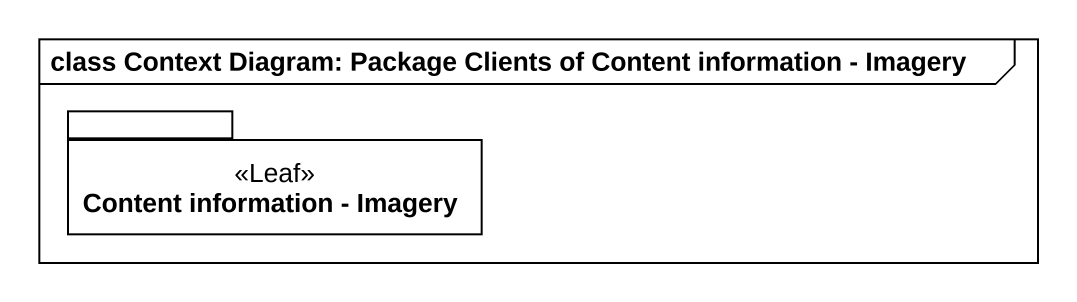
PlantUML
@startuml
mainframe class Context Diagram: Package Clients of Content information - Imagery
package "Content information - Imagery" as Content_information_Imagery <<Leaf>> {
}
@enduml
